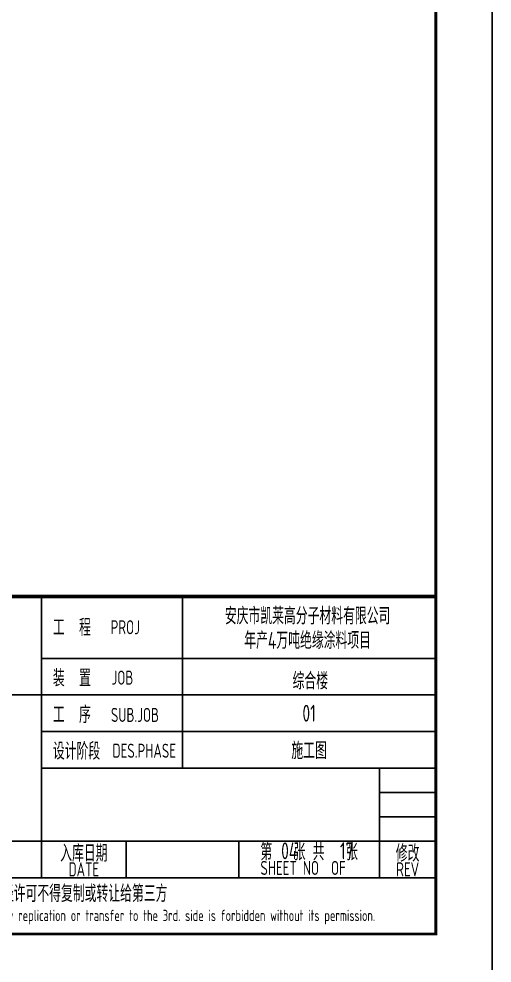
# Model space of a CAD drawing. Extents: x 9732137 to 18866768, y -962146 to 246094.
# Drawn here: x 9828053 to 9836457, y 3776 to 20563 of the extents above; entities that cross this region are included whole.
import ezdxf
from ezdxf.enums import TextEntityAlignment as Align

# ---------------------------------------------------------------- set-up
doc = ezdxf.new("R2010")
doc.units = 0
doc.header["$LTSCALE"] = 1000
doc.layers.get('0').update_dxf_attribs({"linetype": 'CONTINUOUS'})
doc.layers.add('BORDER', color=7, linetype='CONTINUOUS')
doc.styles.add('TSSD_Rein', font='Tssdeng.shx', dxfattribs={"width": 0.7, "bigfont": 'hztxt.shx'})

msp = doc.modelspace()

# ---------------------------------------------------------------- linework, layer by layer
for p, q in [((9828456.8, 5293.7), (9828456.8, 10293.7)), ((9830956.8, 7243.7), (9830956.8, 10293.7)), ((9835456.8, 4293.7), (9835456.8, 10293.7)), ((9828456.8, 9193.7), (9835456.8, 9193.7)), ((9817456.8, 8543.7), (9828456.8, 8543.7)), ((9828456.8, 8543.7), (9835456.8, 8543.7)), ((9828456.8, 7893.7), (9835456.8, 7893.7)), ((9828456.8, 7243.7), (9835456.8, 7243.7)), ((9834456.8, 5293.7), (9834456.8, 7243.7)), ((9834456.8, 6810.4), (9835456.8, 6810.4)), ((9834456.8, 6377.1), (9835456.8, 6377.1)), ((9822956.8, 5943.7), (9835456.8, 5943.7)), ((9829956.8, 5293.7), (9829956.8, 5943.7)), ((9831956.8, 5293.7), (9831956.8, 5943.7)), ((9817456.8, 5293.7), (9835456.8, 5293.7)), ((9817456.8, 4294.4), (9835456.8, 4294.4))]:
    msp.add_line(p, q)
msp.add_lwpolyline([(9835456.8, 10293.7, 70, 70, 0), (9817456.8, 10293.7, 70, 70, 0), (9817456.8, 4293.7, 0, 0, 0)], format="xyseb")
msp.add_lwpolyline([(9835456.8, 10293.7, 70, 70, 0), (9817456.8, 10293.7, 70, 70, 0), (9817456.8, 4293.7, 0, 0, 0)], format="xyseb")
at = {"const_width": 70}
msp.add_lwpolyline([(9835456.8, 10293.7), (9817456.8, 10293.7)], dxfattribs=at)
at = {"layer": 'BORDER'}
msp.add_lwpolyline([(9777056.8, 3293.7), (9777056.8, 45293.7), (9836456.8, 45293.7), (9836456.8, 3293.7)], close=True, dxfattribs=at)
at = {"layer": 'BORDER', "const_width": 50}
msp.add_lwpolyline([(9779556.8, 4293.7), (9779556.8, 44293.7), (9835456.8, 44293.7), (9835456.8, 4293.7)], close=True, dxfattribs=at)

# ---------------------------------------------------------------- texts
at = {"style": 'TSSD_Rein', "width": 0.7}
for s, height, p in [('安庆市凯莱高分子材料有限公司', 300, (9833180.5, 9963.9)), ('年产4万吨绝缘涂料项目', 300, (9833180.5, 9528.9)), ('综合楼', 300, (9833228.3, 8807.7)), ('01', 300, (9833206.8, 8218.7)), ('施工图', 300, (9833206.8, 7568.7)), ('入库日期', 300, (9829206.8, 5743.7)), ('第   张 共   张', 300, (9833206.8, 5768.7)), ('修改', 300, (9834956.8, 5743.7)), ('DATE', 250, (9829206.8, 5443.7)), ('SHEET NO  OF  ', 250, (9833206.8, 5468.7)), ('REV', 250, (9834956.8, 5443.7)), ('本文件专有权属安徽华东化工医药工程有限责任公司所有,未经许可不得复制或转让给第三方', 300, (9826456.8, 4993.7)), ('The proprietary right of this document belongs to Anhui Huadong Chemical And Medical Engineering  Co.,Ltd.  and any replication or transfer to the 3rd. side is forbidden without its permission. ', 200, (9826203.2, 4594.4))]:
    msp.add_text(s, height=height, dxfattribs=at).set_placement(p, align=Align.MIDDLE)
for s, height, p in [('工  程 ', 300, (9828656.8, 9593.7)), ('PROJ', 250, (9829681.2, 9623.1)), ('装  置 ', 300, (9828656.8, 8693.7)), ('JOB', 250, (9829699.2, 8726.5)), ('工  序 ', 300, (9828656.8, 8043.7)), ('SUB.JOB', 250, (9829687.6, 8063.8)), ('设计阶段', 300, (9828656.8, 7393.7)), ('DES.PHASE', 250, (9829714.9, 7427))]:
    msp.add_text(s, height=height, dxfattribs=at).set_placement(p)
at = {"color": 6, "style": 'TSSD_Rein', "width": 0.7}
for s, p in [('04', (9832854.3, 5772.2)), ('17', (9833875.5, 5772.2))]:
    msp.add_text(s, height=300, dxfattribs=at).set_placement(p, align=Align.MIDDLE)

doc.saveas('drawing.dxf')
